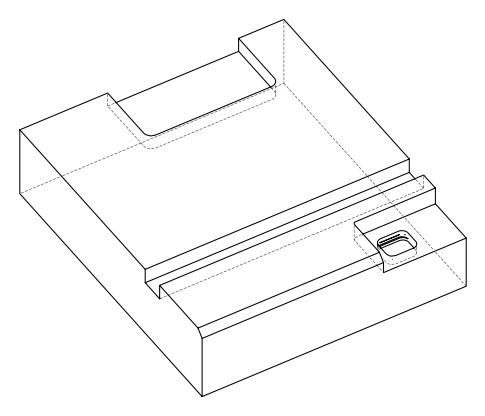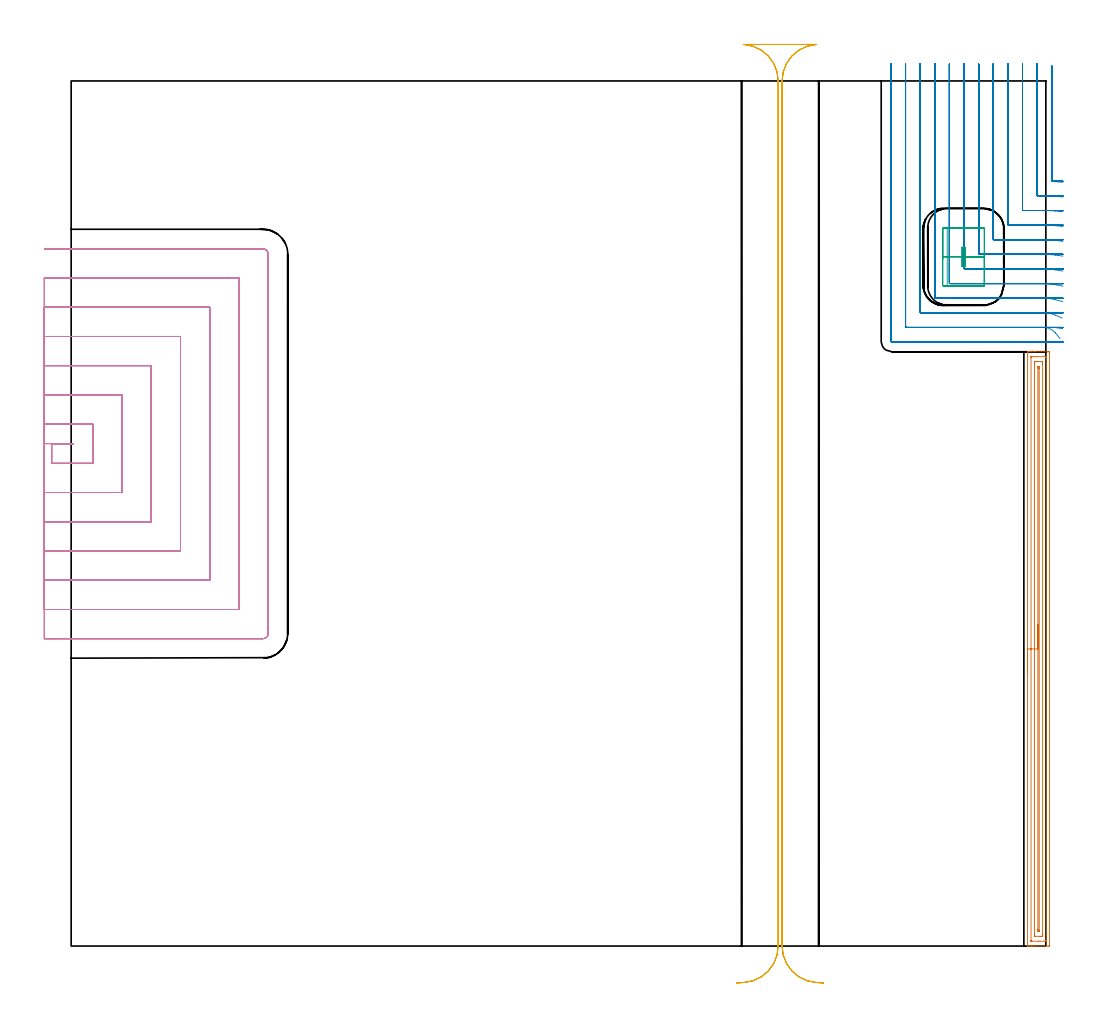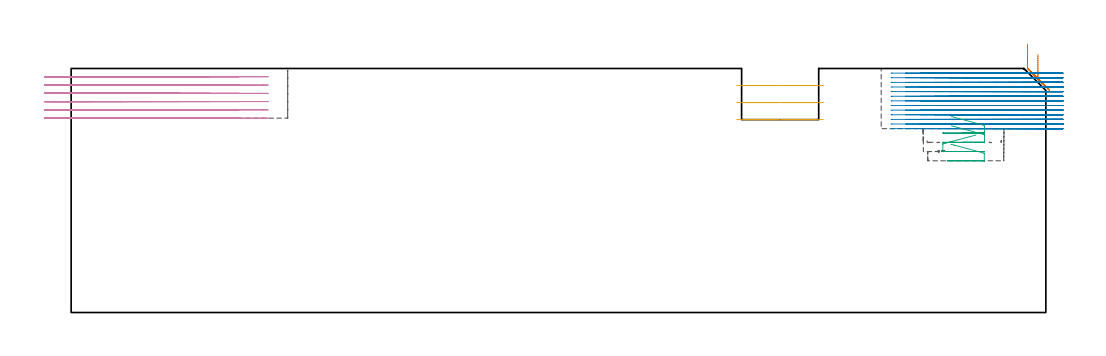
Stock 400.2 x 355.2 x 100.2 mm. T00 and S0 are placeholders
(PLAN: 5 operations, 3 tool changes, 85.7 min)
(1 AREA_MILL | FG_CHAMFER_SURFACE | UGT0205_001 | 7.98 min | 10103 mm3)
(2 MILL_CORNER_NOTCH_RECTANGULAR | CORNER_NOTCH_RECTANGULAR | NXT0201_009 | Follow Part, ap 2, ae 75% | 40.98 min | 185357 mm3)
(3 MILL_RECTANGULAR_POCKET | POCKET_RECTANGULAR_STRAIGHT | UGT0201_010 | Follow Part, ap 4, ae 75% | 1.33 min | 16332 mm3)
(4 MILL_SLOT | SLOT_PARTIAL_RECTANGULAR | UGT0201_010 | Follow Part, ap 4, ae 75% | 30.31 min | 318475 mm3)
(5 MILL_RECTANGULAR_SLOT | SLOT_RECTANGULAR | UGT0201_018 | Follow Part, ap 7.5, ae 75% | 5.07 min | 235841 mm3)
(TOOL UGT0205_001 | Chamfer Mill 20 x 3 x 45 deg. | D20 FL50 Z2)
(TOOL NXT0201_009 | ENDMILL 8mm [2P460-0800-NA 1630] | D8 FL26 Z6)
(TOOL UGT0201_010 | End Mill 16 mm | D16 FL22 Z2)
(TOOL UGT0201_018 | End mill 30 mm | D30 FL50 Z4)
(OP 1 AREA_MILL)
G17 G21 G94 G90
T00 M6
G54
G17 G0 G90 X392.7 Y112. S1061 M3
G43 Z110.2 H0
G94 G1 Y112.038 Z109.328 F250.
Y112.152 Z108.463
Y112.341 Z107.612
Y112.603 Z106.78
Y112.937 Z105.974
Y113.34 Z105.2
Y113.808 Z104.464
Y114.34 Z103.772
Y114.929 Z103.129
Y115.572 Z102.539
Y116.264 Z102.008
Y117. Z101.54
Y117.774 Z101.137
Y118.58 Z100.803
Y119.412 Z100.541
Y120.264 Z100.352
Y121.128 Z100.238
Y122. Z100.2
Y243.839
X392.703 Y243.991 Z100.188
X392.725 Y244. Z100.165
X393.071 Z99.829
X393.46 Z99.44
X394.099 Z98.796
X395.305 Z97.592
X395.871 Z97.023
X400.903 Z91.994
X401.187 Y243.997 Z91.711
X401.692 Y243.992 Z91.206
X401.694 Y243.904 Z91.203
X401.699 Y243.393 Z91.201
X401.7 Y242.875 Z91.2
Y0.983
X401.699 Y0.607 Z91.201
X401.694 Y0.096 Z91.203
X401.692 Y0.008 Z91.206
X401.187 Y0. Z91.711
X395.871 Z97.023
X395.305 Z97.592
X394.985 Z97.911
X394.419 Z98.477
X394.099 Z98.796
X393.46 Z99.439
X393.071 Z99.829
X392.725 Z100.165
X392.702 Y0.009 Z100.188
X392.7 Y0.161 Z100.2
Y122.
X394.114 Z98.786
Y241.607
X394.116 Y241.827 Z98.784
X394.118 Y241.936 Z98.782
X394.121 Y241.982 Z98.779
X394.206 Y241.99 Z98.694
X394.597 Y241.998 Z98.303
X396.367 Y242. Z96.533
X399.911 Z92.989
X400.154 Y241.998 Z92.746
X400.255 Y241.994 Z92.645
X400.273 Y241.991 Z92.627
X400.279 Y241.98 Z92.621
X400.282 Y241.932 Z92.618
X400.285 Y241.829 Z92.615
X400.286 Y241.622 Z92.614
Y2.393
X400.284 Y2.173 Z92.616
X400.282 Y2.064 Z92.618
X400.279 Y2.018 Z92.621
X400.194 Y2.01 Z92.706
X399.803 Y2.002 Z93.097
X397.147 Y2. Z95.753
X394.489 Z98.411
X394.246 Y2.002 Z98.654
X394.145 Y2.006 Z98.755
X394.127 Y2.009 Z98.773
X394.121 Y2.02 Z98.779
X394.118 Y2.068 Z98.782
X394.115 Y2.171 Z98.785
X394.114 Y2.378 Z98.786
Y122.
X395.528 Z97.372
X395.529 Y238.93 Z97.371
X395.53 Y239.274 Z97.37
X395.534 Y239.822 Z97.366
X395.535 Y239.985 Z97.365
X395.699 Y239.996 Z97.201
X395.871 Y239.998 Z97.029
X396.581 Y240. Z96.319
X398.352 Z94.548
X398.529 Y239.999 Z94.371
X398.705 Y239.997 Z94.195
X398.823 Y239.993 Z94.077
X398.861 Y239.99 Z94.039
X398.865 Y239.976 Z94.035
X398.868 Y239.937 Z94.032
X398.87 Y239.822 Z94.03
X398.871 Y239.477 Z94.029
X398.872 Y238.93 Z94.028
X398.871 Y5.07 Z94.029
X398.87 Y4.726 Z94.03
X398.866 Y4.178 Z94.034
X398.865 Y4.015 Z94.035
X398.701 Y4.005 Z94.199
X398.529 Y4.002 Z94.371
X397.819 Y4. Z95.081
X396.048 Z96.852
X395.871 Y4.001 Z97.029
X395.695 Y4.003 Z97.205
X395.578 Y4.007 Z97.322
X395.539 Y4.01 Z97.361
X395.535 Y4.024 Z97.365
X395.533 Y4.063 Z97.367
X395.53 Y4.178 Z97.37
X395.529 Y4.523 Z97.371
X395.528 Y5.07 Z97.372
Y122.
X396.943 Z95.957
Y237.331
X396.946 Y237.847 Z95.954
X396.949 Y237.936 Z95.951
X396.953 Y237.99 Z95.947
X396.997 Y237.992 Z95.903
X397.2 Y237.994 Z95.7
X397.403 Y237.992 Z95.497
X397.447 Y237.99 Z95.453
X397.451 Y237.936 Z95.449
X397.454 Y237.85 Z95.446
X397.457 Y237.332 Z95.443
Y237.144
Y6.337
X397.455 Y6.153 Z95.445
X397.451 Y6.065 Z95.449
X397.447 Y6.01 Z95.453
X397.403 Y6.008 Z95.497
X397.2 Y6.006 Z95.7
X396.997 Y6.008 Z95.903
X396.953 Y6.01 Z95.947
X396.949 Y6.064 Z95.951
X396.947 Y6.15 Z95.953
X396.943 Y6.668 Z95.957
Y6.856
Y122.
Y122.872 Z95.995
Y123.737 Z96.109
Y124.588 Z96.298
Y125.42 Z96.56
Y126.226 Z96.894
Y127. Z97.297
Y127.736 Z97.766
Y128.428 Z98.297
Y129.071 Z98.886
Y129.66 Z99.529
Y130.192 Z100.222
Y130.66 Z100.957
Y131.063 Z101.731
Y131.397 Z102.537
Y131.659 Z103.369
Y131.848 Z104.221
Y131.962 Z105.086
Y132. Z105.957
G0 Z110.2
M5
M2
(OP 2 MILL_CORNER_NOTCH_RECTANGULAR)
G17 G21 G94 G90
T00 M6
G54
G17 G0 G90 X402.6 Y361.4 S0 M3
G43 Z110.2 H1
Z98.3
G94 G1 Y358.4 F250.
Y314.3 F500.
G3 X402.974 Y313.906 R0.4
G2 X404.2 Y313.829 R66.
G1 X407.192 Y313.614 F250.
G0 Z110.2
X396.6 Y362.2
Z98.3
G1 Y359.2
Y308.395 F500.
G3 X396.995 Y308. R0.4
G1 X399.458
G2 X404.2 Y307.812 R60.
G1 X407.191 Y307.575 F250.
G0 Z110.2
X390.6 Y362.2
Z98.3
G1 Y359.2
Y302.395 F500.
G3 X390.995 Y302. R0.4
G1 X399.458
G2 X404.2 Y301.791 R54.
G1 X407.188 Y301.528 F250.
G0 Z110.2
X384.6 Y362.2
Z98.3
G1 Y359.2
Y296.396 F500.
G3 X384.996 Y296. R0.4
G1 X399.458
G2 X404.2 Y295.765 R48.
G1 X407.185 Y295.469 F250.
G0 Z110.2
X378.6 Y362.2
Z98.3
G1 Y359.2
Y290.396 F500.
G3 X378.996 Y290. R0.4
G1 X399.458
G2 X404.2 Y289.731 R42.
G1 X407.181 Y289.393 F250.
G0 Z110.2
X372.6 Y362.2
Z98.3
G1 Y359.2
Y284.396 F500.
G3 X372.996 Y284. R0.4
G1 X399.458
G2 X404.2 Y283.686 R36.
G1 X407.174 Y283.291 F250.
G0 Z110.2
X366.6 Y362.2
Z98.3
G1 Y359.2
Y278.396 F500.
G3 X366.996 Y278. R0.4
G1 X399.458
G2 X404.2 Y277.623 R30.
G1 X407.162 Y277.149 F250.
G0 Z110.2
X360.6 Y362.2
Z98.3
G1 Y359.2
Y272.396 F500.
G3 X360.996 Y272. R0.4
G1 X399.458
G2 X404.2 Y271.527 R24.
G1 X407.141 Y270.934 F250.
G0 Z110.2
X354.6 Y362.2
Z98.3
G1 Y359.2
Y266.397 F500.
G3 X354.997 Y266. R0.4
G1 X399.458
G2 X404.2 Y265.364 R18.
G1 X407.094 Y264.574 F250.
G0 Z110.2
X348.6 Y362.2
Z98.3
G1 Y359.2
Y260.397 F500.
G3 X348.997 Y260. R0.4
G1 X399.458
G2 X404.2 Y259.023 R12.
G1 X406.956 Y257.838 F250.
G0 Z110.2
X342.6 Y362.2
Z98.3
G1 Y359.2
Y254.397 F500.
G3 X342.997 Y254. R0.4
G1 X399.458
G2 X404.138 Y251.755 R6.
G1 X406.015 Y249.415 F250.
G0 Z110.2
X336.6 Y362.2
Z98.3
G1 Y359.2
Y248.397 F500.
G3 X336.997 Y248. R0.4
G1 X399.458
X402.458 F250.
G0 Z110.2
X402.6 Y361.4
Z96.4
G1 Y358.4
Y314.395 F500.
G3 X402.995 Y314. R0.4
G2 X404.2 Y313.994 R66.
G1 X407.2 Y313.953 F250.
G0 Z110.2
X396.6 Y362.2
Z96.4
G1 Y359.2
Y308.395 F500.
G3 X396.995 Y308. R0.4
G1 X403.284
G2 X404.2 Y307.993 R60.
G1 X407.2 Y307.947 F250.
G0 Z110.2
X390.6 Y362.2
Z96.4
G1 Y359.2
Y302.395 F500.
G3 X390.995 Y302. R0.4
G1 X403.284
G2 X404.2 Y301.992 R54.
G1 X407.2 Y301.941 F250.
G0 Z110.2
X384.6 Y362.2
Z96.4
G1 Y359.2
Y296.396 F500.
G3 X384.996 Y296. R0.4
G1 X403.284
G2 X404.2 Y295.991 R48.
G1 X407.199 Y295.934 F250.
G0 Z110.2
X378.6 Y362.2
Z96.4
G1 Y359.2
Y290.396 F500.
G3 X378.996 Y290. R0.4
G1 X403.284
G2 X404.2 Y289.99 R42.
G1 X407.199 Y289.925 F250.
G0 Z110.2
X372.6 Y362.2
Z96.4
G1 Y359.2
Y284.396 F500.
G3 X372.996 Y284. R0.4
G1 X403.284
G2 X404.2 Y283.988 R36.
G1 X407.199 Y283.912 F250.
G0 Z110.2
X366.6 Y362.2
Z96.4
G1 Y359.2
Y278.396 F500.
G3 X366.996 Y278. R0.4
G1 X403.284
G2 X404.2 Y277.986 R30.
G1 X407.199 Y277.894 F250.
G0 Z110.2
X360.6 Y362.2
Z96.4
G1 Y359.2
Y272.396 F500.
G3 X360.996 Y272. R0.4
G1 X403.284
G2 X404.2 Y271.983 R24.
G1 X407.198 Y271.868 F250.
G0 Z110.2
X354.6 Y362.2
Z96.4
G1 Y359.2
Y266.397 F500.
G3 X354.997 Y266. R0.4
G1 X403.284
G2 X404.2 Y265.977 R18.
G1 X407.196 Y265.824 F250.
G0 Z110.2
X348.6 Y362.2
Z96.4
G1 Y359.2
Y260.397 F500.
G3 X348.997 Y260. R0.4
G1 X403.284
G2 X404.2 Y259.965 R12.
G1 X407.191 Y259.736 F250.
G0 Z110.2
X342.6 Y362.2
Z96.4
G1 Y359.2
Y254.397 F500.
G3 X342.997 Y254. R0.4
G1 X403.284
G2 X404.2 Y253.93 R6.
G1 X407.165 Y253.472 F250.
G0 Z110.2
X336.6 Y362.2
Z96.4
G1 Y359.2
Y248.397 F500.
G3 X336.997 Y248. R0.4
G1 X403.284
X406.284 F250.
G0 Z110.2
X402.6 Y361.4
Z94.5
G1 Y358.4
Y314.395 F500.
G3 X402.995 Y314. R0.4
G1 X404.154
X404.2
X407.2 Y313.998 F250.
G0 Z110.2
X396.6 Y362.2
Z94.5
G1 Y359.2
Y308.395 F500.
G3 X396.995 Y308. R0.4
G1 X404.154
X404.2
X407.2 Y307.998 F250.
G0 Z110.2
X390.6 Y362.2
Z94.5
G1 Y359.2
Y302.395 F500.
G3 X390.995 Y302. R0.4
G1 X404.154
X404.2
X407.2 Y301.997 F250.
G0 Z110.2
X384.6 Y362.2
Z94.5
G1 Y359.2
Y296.396 F500.
G3 X384.996 Y296. R0.4
G1 X404.154
X404.2
X407.2 Y295.997 F250.
G0 Z110.2
X378.6 Y362.2
Z94.5
G1 Y359.2
Y290.396 F500.
G3 X378.996 Y290. R0.4
G1 X404.154
X404.2
X407.2 Y289.997 F250.
G0 Z110.2
X372.6 Y362.2
Z94.5
G1 Y359.2
Y284.396 F500.
G3 X372.996 Y284. R0.4
G1 X404.154
X404.2
X407.2 Y283.996 F250.
G0 Z110.2
X366.6 Y362.2
Z94.5
G1 Y359.2
Y278.396 F500.
G3 X366.996 Y278. R0.4
G1 X404.154
X404.2
X407.2 Y277.995 F250.
G0 Z110.2
X360.6 Y362.2
Z94.5
G1 Y359.2
Y272.396 F500.
G3 X360.996 Y272. R0.4
G1 X404.154
X404.2
X407.2 Y271.994 F250.
G0 Z110.2
X354.6 Y362.2
Z94.5
G1 Y359.2
Y266.397 F500.
G3 X354.997 Y266. R0.4
G1 X404.154
X404.2
X407.2 Y265.992 F250.
G0 Z110.2
X348.6 Y362.2
Z94.5
G1 Y359.2
Y260.397 F500.
G3 X348.997 Y260. R0.4
G1 X404.154
X404.2
X407.2 Y259.988 F250.
G0 Z110.2
X342.6 Y362.2
Z94.5
G1 Y359.2
Y254.397 F500.
G3 X342.997 Y254. R0.4
G1 X404.154
X404.2
X407.2 Y253.977 F250.
G0 Z110.2
X336.6 Y362.2
Z94.5
G1 Y359.2
Y248.397 F500.
G3 X336.997 Y248. R0.4
G1 X404.154
X407.154 F250.
G0 Z110.2
X402.6 Y361.4
Z92.6
G1 Y358.4
Y314.395 F500.
G3 X402.995 Y314. R0.4
G1 X404.2
X407.2 F250.
G0 Z110.2
X396.6 Y362.2
Z92.6
G1 Y359.2
Y308.395 F500.
G3 X396.995 Y308. R0.4
G1 X404.2
X407.2 F250.
G0 Z110.2
X390.6 Y362.2
Z92.6
G1 Y359.2
Y302.395 F500.
G3 X390.995 Y302. R0.4
G1 X404.2
X407.2 F250.
G0 Z110.2
X384.6 Y362.2
Z92.6
G1 Y359.2
Y296.396 F500.
G3 X384.996 Y296. R0.4
G1 X404.2
X407.2 F250.
G0 Z110.2
X378.6 Y362.2
Z92.6
G1 Y359.2
Y290.396 F500.
G3 X378.996 Y290. R0.4
G1 X404.2
X407.2 F250.
G0 Z110.2
X372.6 Y362.2
Z92.6
G1 Y359.2
Y284.396 F500.
G3 X372.996 Y284. R0.4
G1 X404.2
X407.2 F250.
G0 Z110.2
X366.6 Y362.2
Z92.6
G1 Y359.2
Y278.396 F500.
G3 X366.996 Y278. R0.4
G1 X404.2
X407.2 F250.
G0 Z110.2
X360.6 Y362.2
Z92.6
G1 Y359.2
Y272.396 F500.
G3 X360.996 Y272. R0.4
G1 X404.2
X407.2 F250.
G0 Z110.2
X354.6 Y362.2
Z92.6
G1 Y359.2
Y266.397 F500.
G3 X354.997 Y266. R0.4
G1 X404.2
X407.2 F250.
G0 Z110.2
X348.6 Y362.2
Z92.6
G1 Y359.2
Y260.397 F500.
G3 X348.997 Y260. R0.4
G1 X404.2
X407.2 F250.
G0 Z110.2
X342.6 Y362.2
Z92.6
G1 Y359.2
Y254.397 F500.
G3 X342.997 Y254. R0.4
G1 X404.2
X407.2 F250.
G0 Z110.2
X336.6 Y362.2
Z92.6
G1 Y359.2
Y248.397 F500.
G3 X336.997 Y248. R0.4
G1 X404.2
X407.2 F250.
G0 Z110.2
X402.6 Y361.4
Z90.7
G1 Y358.4
Y314.395 F500.
G3 X402.995 Y314. R0.4
G1 X404.2
X407.2 F250.
G0 Z110.2
X396.6 Y362.2
Z90.7
G1 Y359.2
Y308.395 F500.
G3 X396.995 Y308. R0.4
G1 X404.2
X407.2 F250.
G0 Z110.2
X390.6 Y362.2
Z90.7
G1 Y359.2
Y302.395 F500.
G3 X390.995 Y302. R0.4
G1 X404.2
X407.2 F250.
G0 Z110.2
X384.6 Y362.2
Z90.7
G1 Y359.2
Y296.396 F500.
G3 X384.996 Y296. R0.4
G1 X404.2
X407.2 F250.
G0 Z110.2
X378.6 Y362.2
Z90.7
G1 Y359.2
Y290.396 F500.
G3 X378.996 Y290. R0.4
G1 X404.2
X407.2 F250.
G0 Z110.2
X372.6 Y362.2
Z90.7
G1 Y359.2
Y284.396 F500.
G3 X372.996 Y284. R0.4
G1 X404.2
X407.2 F250.
G0 Z110.2
X366.6 Y362.2
Z90.7
G1 Y359.2
Y278.396 F500.
G3 X366.996 Y278. R0.4
G1 X404.2
X407.2 F250.
G0 Z110.2
X360.6 Y362.2
Z90.7
G1 Y359.2
Y272.396 F500.
G3 X360.996 Y272. R0.4
G1 X404.2
X407.2 F250.
G0 Z110.2
X354.6 Y362.2
Z90.7
G1 Y359.2
Y266.397 F500.
G3 X354.997 Y266. R0.4
G1 X404.2
X407.2 F250.
G0 Z110.2
X348.6 Y362.2
Z90.7
G1 Y359.2
Y260.397 F500.
G3 X348.997 Y260. R0.4
G1 X404.2
X407.2 F250.
G0 Z110.2
X342.6 Y362.2
Z90.7
G1 Y359.2
Y254.397 F500.
G3 X342.997 Y254. R0.4
G1 X404.2
X407.2 F250.
G0 Z110.2
X336.6 Y362.2
Z90.7
G1 Y359.2
Y248.397 F500.
G3 X336.997 Y248. R0.4
G1 X404.2
X407.2 F250.
G0 Z110.2
X402.6 Y361.4
Z88.8
G1 Y358.4
Y314.395 F500.
G3 X402.995 Y314. R0.4
G1 X404.2
X407.2 F250.
G0 Z110.2
X396.6 Y362.2
Z88.8
G1 Y359.2
Y308.395 F500.
G3 X396.995 Y308. R0.4
G1 X404.2
X407.2 F250.
G0 Z110.2
X390.6 Y362.2
Z88.8
G1 Y359.2
Y302.395 F500.
G3 X390.995 Y302. R0.4
G1 X404.2
X407.2 F250.
G0 Z110.2
X384.6 Y362.2
Z88.8
G1 Y359.2
Y296.396 F500.
G3 X384.996 Y296. R0.4
G1 X404.2
X407.2 F250.
G0 Z110.2
X378.6 Y362.2
Z88.8
G1 Y359.2
Y290.396 F500.
G3 X378.996 Y290. R0.4
G1 X404.2
X407.2 F250.
G0 Z110.2
X372.6 Y362.2
Z88.8
G1 Y359.2
Y284.396 F500.
G3 X372.996 Y284. R0.4
G1 X404.2
X407.2 F250.
G0 Z110.2
X366.6 Y362.2
Z88.8
G1 Y359.2
Y278.396 F500.
G3 X366.996 Y278. R0.4
G1 X404.2
X407.2 F250.
G0 Z110.2
X360.6 Y362.2
Z88.8
G1 Y359.2
Y272.396 F500.
G3 X360.996 Y272. R0.4
G1 X404.2
X407.2 F250.
G0 Z110.2
X354.6 Y362.2
Z88.8
G1 Y359.2
Y266.397 F500.
G3 X354.997 Y266. R0.4
G1 X404.2
X407.2 F250.
G0 Z110.2
X348.6 Y362.2
Z88.8
G1 Y359.2
Y260.397 F500.
G3 X348.997 Y260. R0.4
G1 X404.2
X407.2 F250.
G0 Z110.2
X342.6 Y362.2
Z88.8
G1 Y359.2
Y254.397 F500.
G3 X342.997 Y254. R0.4
G1 X404.2
X407.2 F250.
G0 Z110.2
X336.6 Y362.2
Z88.8
G1 Y359.2
Y248.397 F500.
G3 X336.997 Y248. R0.4
G1 X404.2
X407.2 F250.
G0 Z110.2
X402.6 Y361.4
Z86.9
G1 Y358.4
Y314.395 F500.
G3 X402.995 Y314. R0.4
G1 X404.2
X407.2 F250.
G0 Z110.2
X396.6 Y362.2
Z86.9
G1 Y359.2
Y308.395 F500.
G3 X396.995 Y308. R0.4
G1 X404.2
X407.2 F250.
G0 Z110.2
X390.6 Y362.2
Z86.9
G1 Y359.2
Y302.395 F500.
G3 X390.995 Y302. R0.4
G1 X404.2
X407.2 F250.
G0 Z110.2
X384.6 Y362.2
Z86.9
G1 Y359.2
Y296.396 F500.
G3 X384.996 Y296. R0.4
G1 X404.2
X407.2 F250.
G0 Z110.2
X378.6 Y362.2
Z86.9
G1 Y359.2
Y290.396 F500.
G3 X378.996 Y290. R0.4
G1 X404.2
X407.2 F250.
G0 Z110.2
X372.6 Y362.2
Z86.9
G1 Y359.2
Y284.396 F500.
G3 X372.996 Y284. R0.4
G1 X404.2
X407.2 F250.
G0 Z110.2
X366.6 Y362.2
Z86.9
G1 Y359.2
Y278.396 F500.
G3 X366.996 Y278. R0.4
G1 X404.2
X407.2 F250.
G0 Z110.2
X360.6 Y362.2
Z86.9
G1 Y359.2
Y272.396 F500.
G3 X360.996 Y272. R0.4
G1 X404.2
X407.2 F250.
G0 Z110.2
X354.6 Y362.2
Z86.9
G1 Y359.2
Y266.397 F500.
G3 X354.997 Y266. R0.4
G1 X404.2
X407.2 F250.
G0 Z110.2
X348.6 Y362.2
Z86.9
G1 Y359.2
Y260.397 F500.
G3 X348.997 Y260. R0.4
G1 X404.2
X407.2 F250.
G0 Z110.2
X342.6 Y362.2
Z86.9
G1 Y359.2
Y254.397 F500.
G3 X342.997 Y254. R0.4
G1 X404.2
X407.2 F250.
G0 Z110.2
X336.6 Y362.2
Z86.9
G1 Y359.2
Y248.397 F500.
G3 X336.997 Y248. R0.4
G1 X404.2
X407.2 F250.
G0 Z110.2
X402.6 Y361.4
Z85.
G1 Y358.4
Y314.395 F500.
G3 X402.995 Y314. R0.4
G1 X404.2
X407.2 F250.
G0 Z110.2
X396.6 Y362.2
Z85.
G1 Y359.2
Y308.395 F500.
G3 X396.995 Y308. R0.4
G1 X404.2
X407.2 F250.
G0 Z110.2
X390.6 Y362.2
Z85.
G1 Y359.2
Y302.395 F500.
G3 X390.995 Y302. R0.4
G1 X404.2
X407.2 F250.
G0 Z110.2
X384.6 Y362.2
Z85.
G1 Y359.2
Y296.396 F500.
G3 X384.996 Y296. R0.4
G1 X404.2
X407.2 F250.
G0 Z110.2
X378.6 Y362.2
Z85.
G1 Y359.2
Y290.396 F500.
G3 X378.996 Y290. R0.4
G1 X404.2
X407.2 F250.
G0 Z110.2
X372.6 Y362.2
Z85.
G1 Y359.2
Y284.396 F500.
G3 X372.996 Y284. R0.4
G1 X404.2
X407.2 F250.
G0 Z110.2
X366.6 Y362.2
Z85.
G1 Y359.2
Y278.396 F500.
G3 X366.996 Y278. R0.4
G1 X404.2
X407.2 F250.
G0 Z110.2
X360.6 Y362.2
Z85.
G1 Y359.2
Y272.396 F500.
G3 X360.996 Y272. R0.4
G1 X404.2
X407.2 F250.
G0 Z110.2
X354.6 Y362.2
Z85.
G1 Y359.2
Y266.397 F500.
G3 X354.997 Y266. R0.4
G1 X404.2
X407.2 F250.
G0 Z110.2
X348.6 Y362.2
Z85.
G1 Y359.2
Y260.397 F500.
G3 X348.997 Y260. R0.4
G1 X404.2
X407.2 F250.
G0 Z110.2
X342.6 Y362.2
Z85.
G1 Y359.2
Y254.397 F500.
G3 X342.997 Y254. R0.4
G1 X404.2
X407.2 F250.
G0 Z110.2
X336.6 Y362.2
Z85.
G1 Y359.2
Y248.397 F500.
G3 X336.997 Y248. R0.4
G1 X404.2
X407.2 F250.
G0 Z110.2
X402.6 Y361.4
Z83.1
G1 Y358.4
Y314.395 F500.
G3 X402.995 Y314. R0.4
G1 X404.2
X407.2 F250.
G0 Z110.2
X396.6 Y362.2
Z83.1
G1 Y359.2
Y308.395 F500.
G3 X396.995 Y308. R0.4
G1 X404.2
X407.2 F250.
G0 Z110.2
X390.6 Y362.2
Z83.1
G1 Y359.2
Y302.395 F500.
G3 X390.995 Y302. R0.4
G1 X404.2
X407.2 F250.
G0 Z110.2
X384.6 Y362.2
Z83.1
G1 Y359.2
Y296.396 F500.
G3 X384.996 Y296. R0.4
G1 X404.2
X407.2 F250.
G0 Z110.2
X378.6 Y362.2
Z83.1
G1 Y359.2
Y290.396 F500.
G3 X378.996 Y290. R0.4
G1 X404.2
X407.2 F250.
G0 Z110.2
X372.6 Y362.2
Z83.1
G1 Y359.2
Y284.396 F500.
G3 X372.996 Y284. R0.4
G1 X404.2
X407.2 F250.
G0 Z110.2
X366.6 Y362.2
Z83.1
G1 Y359.2
Y278.396 F500.
G3 X366.996 Y278. R0.4
G1 X404.2
X407.2 F250.
G0 Z110.2
X360.6 Y362.2
Z83.1
G1 Y359.2
Y272.396 F500.
G3 X360.996 Y272. R0.4
G1 X404.2
X407.2 F250.
G0 Z110.2
X354.6 Y362.2
Z83.1
G1 Y359.2
Y266.397 F500.
G3 X354.997 Y266. R0.4
G1 X404.2
X407.2 F250.
G0 Z110.2
X348.6 Y362.2
Z83.1
G1 Y359.2
Y260.397 F500.
G3 X348.997 Y260. R0.4
G1 X404.2
X407.2 F250.
G0 Z110.2
X342.6 Y362.2
Z83.1
G1 Y359.2
Y254.397 F500.
G3 X342.997 Y254. R0.4
G1 X404.2
X407.2 F250.
G0 Z110.2
X336.6 Y362.2
Z83.1
G1 Y359.2
Y248.397 F500.
G3 X336.997 Y248. R0.4
G1 X404.2
X407.2 F250.
G0 Z110.2
X402.6 Y361.4
Z81.2
G1 Y358.4
Y314.395 F500.
G3 X402.995 Y314. R0.4
G1 X404.2
X407.2 F250.
G0 Z110.2
X396.6 Y362.2
Z81.2
G1 Y359.2
Y308.395 F500.
G3 X396.995 Y308. R0.4
G1 X404.2
X407.2 F250.
G0 Z110.2
X390.6 Y362.2
Z81.2
G1 Y359.2
Y302.395 F500.
G3 X390.995 Y302. R0.4
G1 X404.2
X407.2 F250.
G0 Z110.2
X384.6 Y362.2
Z81.2
G1 Y359.2
Y296.396 F500.
G3 X384.996 Y296. R0.4
G1 X404.2
X407.2 F250.
G0 Z110.2
X378.6 Y362.2
Z81.2
G1 Y359.2
Y290.396 F500.
G3 X378.996 Y290. R0.4
G1 X404.2
X407.2 F250.
G0 Z110.2
X372.6 Y362.2
Z81.2
G1 Y359.2
Y284.396 F500.
G3 X372.996 Y284. R0.4
G1 X404.2
X407.2 F250.
G0 Z110.2
X366.6 Y362.2
Z81.2
G1 Y359.2
Y278.396 F500.
G3 X366.996 Y278. R0.4
G1 X404.2
X407.2 F250.
G0 Z110.2
X360.6 Y362.2
Z81.2
G1 Y359.2
Y272.396 F500.
G3 X360.996 Y272. R0.4
G1 X404.2
X407.2 F250.
G0 Z110.2
X354.6 Y362.2
Z81.2
G1 Y359.2
Y266.397 F500.
G3 X354.997 Y266. R0.4
G1 X404.2
X407.2 F250.
G0 Z110.2
X348.6 Y362.2
Z81.2
G1 Y359.2
Y260.397 F500.
G3 X348.997 Y260. R0.4
G1 X404.2
X407.2 F250.
G0 Z110.2
X342.6 Y362.2
Z81.2
G1 Y359.2
Y254.397 F500.
G3 X342.997 Y254. R0.4
G1 X404.2
X407.2 F250.
G0 Z110.2
X336.6 Y362.2
Z81.2
G1 Y359.2
Y248.397 F500.
G3 X336.997 Y248. R0.4
G1 X404.2
X407.2 F250.
G0 Z110.2
X402.6 Y361.4
Z79.3
G1 Y358.4
Y314.395 F500.
G3 X402.995 Y314. R0.4
G1 X404.2
X407.2 F250.
G0 Z110.2
X396.6 Y362.2
Z79.3
G1 Y359.2
Y308.395 F500.
G3 X396.995 Y308. R0.4
G1 X404.2
X407.2 F250.
G0 Z110.2
X390.6 Y362.2
Z79.3
G1 Y359.2
Y302.395 F500.
G3 X390.995 Y302. R0.4
G1 X404.2
X407.2 F250.
G0 Z110.2
X384.6 Y362.2
Z79.3
G1 Y359.2
Y296.396 F500.
G3 X384.996 Y296. R0.4
G1 X404.2
X407.2 F250.
G0 Z110.2
X378.6 Y362.2
Z79.3
G1 Y359.2
Y290.396 F500.
G3 X378.996 Y290. R0.4
G1 X404.2
X407.2 F250.
G0 Z110.2
X372.6 Y362.2
Z79.3
G1 Y359.2
Y284.396 F500.
G3 X372.996 Y284. R0.4
G1 X404.2
X407.2 F250.
G0 Z110.2
X366.6 Y362.2
Z79.3
G1 Y359.2
Y278.396 F500.
G3 X366.996 Y278. R0.4
G1 X404.2
X407.2 F250.
G0 Z110.2
X360.6 Y362.2
Z79.3
G1 Y359.2
Y272.396 F500.
G3 X360.996 Y272. R0.4
G1 X404.2
X407.2 F250.
G0 Z110.2
X354.6 Y362.2
Z79.3
G1 Y359.2
Y266.397 F500.
G3 X354.997 Y266. R0.4
G1 X404.2
X407.2 F250.
G0 Z110.2
X348.6 Y362.2
Z79.3
G1 Y359.2
Y260.397 F500.
G3 X348.997 Y260. R0.4
G1 X404.2
X407.2 F250.
G0 Z110.2
X342.6 Y362.2
Z79.3
G1 Y359.2
Y254.397 F500.
G3 X342.997 Y254. R0.4
G1 X404.2
X407.2 F250.
G0 Z110.2
X336.6 Y362.2
Z79.3
G1 Y359.2
Y248.397 F500.
G3 X336.997 Y248. R0.4
G1 X404.2
X407.2 F250.
G0 Z110.2
X402.6 Y361.4
Z77.4
G1 Y358.4
Y314.395 F500.
G3 X402.995 Y314. R0.4
G1 X404.2
X407.2 F250.
G0 Z110.2
X396.6 Y362.2
Z77.4
G1 Y359.2
Y308.395 F500.
G3 X396.995 Y308. R0.4
G1 X404.2
X407.2 F250.
G0 Z110.2
X390.6 Y362.2
Z77.4
G1 Y359.2
Y302.395 F500.
G3 X390.995 Y302. R0.4
G1 X404.2
X407.2 F250.
G0 Z110.2
X384.6 Y362.2
Z77.4
G1 Y359.2
Y296.396 F500.
G3 X384.996 Y296. R0.4
G1 X404.2
X407.2 F250.
G0 Z110.2
X378.6 Y362.2
Z77.4
G1 Y359.2
Y290.396 F500.
G3 X378.996 Y290. R0.4
G1 X404.2
X407.2 F250.
G0 Z110.2
X372.6 Y362.2
Z77.4
G1 Y359.2
Y284.396 F500.
G3 X372.996 Y284. R0.4
G1 X404.2
X407.2 F250.
G0 Z110.2
X366.6 Y362.2
Z77.4
G1 Y359.2
Y278.396 F500.
G3 X366.996 Y278. R0.4
G1 X404.2
X407.2 F250.
G0 Z110.2
X360.6 Y362.2
Z77.4
G1 Y359.2
Y272.396 F500.
G3 X360.996 Y272. R0.4
G1 X404.2
X407.2 F250.
G0 Z110.2
X354.6 Y362.2
Z77.4
G1 Y359.2
Y266.397 F500.
G3 X354.997 Y266. R0.4
G1 X404.2
X407.2 F250.
G0 Z110.2
X348.6 Y362.2
Z77.4
G1 Y359.2
Y260.397 F500.
G3 X348.997 Y260. R0.4
G1 X404.2
X407.2 F250.
G0 Z110.2
X342.6 Y362.2
Z77.4
G1 Y359.2
Y254.397 F500.
G3 X342.997 Y254. R0.4
G1 X404.2
X407.2 F250.
G0 Z110.2
X336.6 Y362.2
Z77.4
G1 Y359.2
Y248.397 F500.
G3 X336.997 Y248. R0.4
G1 X404.2
X407.2 F250.
G0 Z110.2
X402.6 Y361.4
Z75.5
G1 Y358.4
Y314.395 F500.
G3 X402.995 Y314. R0.4
G1 X404.2
X407.2 F250.
G0 Z110.2
X396.6 Y362.2
Z75.5
G1 Y359.2
Y308.395 F500.
G3 X396.995 Y308. R0.4
G1 X404.2
X407.2 F250.
G0 Z110.2
X390.6 Y362.2
Z75.5
G1 Y359.2
Y302.395 F500.
G3 X390.995 Y302. R0.4
G1 X404.2
X407.2 F250.
G0 Z110.2
X384.6 Y362.2
Z75.5
G1 Y359.2
Y296.396 F500.
G3 X384.996 Y296. R0.4
G1 X404.2
X407.2 F250.
G0 Z110.2
X378.6 Y362.2
Z75.5
G1 Y359.2
Y290.396 F500.
G3 X378.996 Y290. R0.4
G1 X404.2
X407.2 F250.
G0 Z110.2
X372.6 Y362.2
Z75.5
G1 Y359.2
Y284.396 F500.
G3 X372.996 Y284. R0.4
G1 X404.2
X407.2 F250.
G0 Z110.2
X366.6 Y362.2
Z75.5
G1 Y359.2
Y278.396 F500.
G3 X366.996 Y278. R0.4
G1 X404.2
X407.2 F250.
G0 Z110.2
X360.6 Y362.2
Z75.5
G1 Y359.2
Y272.396 F500.
G3 X360.996 Y272. R0.4
G1 X404.2
X407.2 F250.
G0 Z110.2
X354.6 Y362.2
Z75.5
G1 Y359.2
Y266.397 F500.
G3 X354.997 Y266. R0.4
G1 X404.2
X407.2 F250.
G0 Z110.2
X348.6 Y362.2
Z75.5
G1 Y359.2
Y260.397 F500.
G3 X348.997 Y260. R0.4
G1 X404.2
X407.2 F250.
G0 Z110.2
X342.6 Y362.2
Z75.5
G1 Y359.2
Y254.397 F500.
G3 X342.997 Y254. R0.4
G1 X404.2
X407.2 F250.
G0 Z110.2
X336.6 Y362.2
Z75.5
G1 Y359.2
Y248.397 F500.
G3 X336.997 Y248. R0.4
G1 X404.2
X407.2 F250.
G0 Z110.2
M5
M2
(OP 3 MILL_RECTANGULAR_POCKET)
G17 G21 G94 G90
T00 M6
G54
G17 G0 G90 X361.441 Y271. S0 M3
G43 Z110.2 H0
Z80.46
G94 G1 X374.663 Z76.917 F250.
X374.821 Y271.06 Z76.872
X374.94 Y271.179 Z76.827
X375. Y271.337 Z76.782
Y282.95 Z73.67
X367.
Y286.9 F500.
X365.8
Y279.
X367.
Y282.95
X375.
Y294.5
G3 X374.6 Y294.9 R0.4
G1 X358.2
G3 X357.8 Y294.5 R0.4
G1 Y271.4
G3 X358.2 Y271. R0.4
G1 X374.6
G3 X375. Y271.4 R0.4
G1 Y282.95
Y283.95
G0 X361.441 Y271. Z76.67
G1 X374.663 Z73.127 F250.
X374.821 Y271.06 Z73.082
X374.94 Y271.179 Z73.037
X375. Y271.337 Z72.992
Y282.95 Z69.88
X367.
Y286.9 F500.
X365.8
Y279.
X367.
Y282.95
X375.
Y294.5
G3 X374.6 Y294.9 R0.4
G1 X358.2
G3 X357.8 Y294.5 R0.4
G1 Y271.4
G3 X358.2 Y271. R0.4
G1 X374.6
G3 X375. Y271.4 R0.4
G1 Y282.95
Y283.95
G0 X371.484 Y294.825 Z72.88
G1 X359.078 Y294.821 Z69.556 F250.
X357.957 Y294.756 Z69.255
X357.913 Y294.579 Z69.206
Y282.95 Z66.09
X365.913
Y279.075 F500.
X366.926
Y280.528
Y286.825
X365.913
Y282.95
X357.913
X357.915 Y271.258
X357.981 Y271.18
X358.041 Y271.129
X358.118 Y271.1
X358.231 Y271.087
X358.504 Y271.079
X374.707 Y271.075
X374.874 Y271.248
X374.904 Y271.322
X374.927 Y273.264
X374.922 Y293.855
X374.911 Y294.607
X374.82 Y294.72
X374.767 Y294.767
X374.567 Y294.815
X359.078 Y294.821
X357.957 Y294.756
X357.913 Y294.579
Y282.95
Y281.95
G0 X361.234 Y271.099 Z69.09
G1 X362.691 Y271.094 Z68.7 F250.
X372.581 Z66.05
X374.838 Y271.147 Z65.445
X374.901 Y271.324 Z65.394
X374.914 Y271.446 Z65.362
X374.923 Y272.044 Z65.201
X374.926 Y282.871 Z62.3
X374.922 Y293.855 F500.
X374.911 Y294.607
X374.82 Y294.72
X374.767 Y294.767
X374.567 Y294.815
X359.7 Y294.821
X359.699 Y271.102
X372.581 Y271.094
X374.838 Y271.147
X374.901 Y271.324
X374.914 Y271.446
X374.923 Y272.044
X374.926 Y282.871
Y283.871
G0 Z110.2
M5
M2
(OP 4 MILL_SLOT)
G17 G21 G94 G90
T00 M6
G54
G17 G0 G90 X-11. Y206.3 S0 M3
G43 Z110.2 H0
Z96.8
G94 G1 X-8. F250.
X0.9 F500.
Y206.2
X-8.
Y198.2
X8.9
Y214.3
X-8.
X-11. F250.
Y186.2
X-8.
X20.9 F500.
Y226.3
X-8.
X-11. F250.
Y174.2
X-8.
X32.9 F500.
Y238.3
X-8.
X-11. F250.
Y162.2
X-8.
X44.9 F500.
Y250.3
X-8.
X-11. F250.
Y150.2
X-8.
X56.9 F500.
Y262.3
X-8.
X-11. F250.
Y138.2
X-8.
X68.9 F500.
Y274.3
X-8.
X-11. F250.
Y126.2
X-8.
X78.7 F500.
G3 X80.9 Y128.4 R2.2
G1 Y284.1
G3 X78.7 Y286.3 R2.2
G1 X-8.
X-11. F250.
G0 Y206.3 Z93.4
G1 X-8.
X0.9 F500.
Y206.2
X-8.
Y198.2
X8.9
Y214.3
X-8.
X-11. F250.
Y186.2
X-8.
X20.9 F500.
Y226.3
X-8.
X-11. F250.
Y174.2
X-8.
X32.9 F500.
Y238.3
X-8.
X-11. F250.
Y162.2
X-8.
X44.9 F500.
Y250.3
X-8.
X-11. F250.
Y150.2
X-8.
X56.9 F500.
Y262.3
X-8.
X-11. F250.
Y138.2
X-8.
X68.9 F500.
Y274.3
X-8.
X-11. F250.
Y126.2
X-8.
X78.7 F500.
G3 X80.9 Y128.4 R2.2
G1 Y284.1
G3 X78.7 Y286.3 R2.2
G1 X-8.
X-11. F250.
G0 Y206.3 Z90.
G1 X-8.
X0.9 F500.
Y206.2
X-8.
Y198.2
X8.9
Y214.3
X-8.
X-11. F250.
Y186.2
X-8.
X20.9 F500.
Y226.3
X-8.
X-11. F250.
Y174.2
X-8.
X32.9 F500.
Y238.3
X-8.
X-11. F250.
Y162.2
X-8.
X44.9 F500.
Y250.3
X-8.
X-11. F250.
Y150.2
X-8.
X56.9 F500.
Y262.3
X-8.
X-11. F250.
Y138.2
X-8.
X68.9 F500.
Y274.3
X-8.
X-11. F250.
Y126.2
X-8.
X78.7 F500.
G3 X80.9 Y128.4 R2.2
G1 Y284.1
G3 X78.7 Y286.3 R2.2
G1 X-8.
X-11. F250.
G0 Y206.3 Z86.6
G1 X-8.
X0.9 F500.
Y206.2
X-8.
Y198.2
X8.9
Y214.3
X-8.
X-11. F250.
Y186.2
X-8.
X20.9 F500.
Y226.3
X-8.
X-11. F250.
Y174.2
X-8.
X32.9 F500.
Y238.3
X-8.
X-11. F250.
Y162.2
X-8.
X44.9 F500.
Y250.3
X-8.
X-11. F250.
Y150.2
X-8.
X56.9 F500.
Y262.3
X-8.
X-11. F250.
Y138.2
X-8.
X68.9 F500.
Y274.3
X-8.
X-11. F250.
Y126.2
X-8.
X78.7 F500.
G3 X80.9 Y128.4 R2.2
G1 Y284.1
G3 X78.7 Y286.3 R2.2
G1 X-8.
X-11. F250.
G0 Y206.3 Z83.2
G1 X-8.
X0.9 F500.
Y206.2
X-8.
Y198.2
X8.9
Y214.3
X-8.
X-11. F250.
Y186.2
X-8.
X20.9 F500.
Y226.3
X-8.
X-11. F250.
Y174.2
X-8.
X32.9 F500.
Y238.3
X-8.
X-11. F250.
Y162.2
X-8.
X44.9 F500.
Y250.3
X-8.
X-11. F250.
Y150.2
X-8.
X56.9 F500.
Y262.3
X-8.
X-11. F250.
Y138.2
X-8.
X68.9 F500.
Y274.3
X-8.
X-11. F250.
Y126.2
X-8.
X78.7 F500.
G3 X80.9 Y128.4 R2.2
G1 Y284.1
G3 X78.7 Y286.3 R2.2
G1 X-8.
X-11. F250.
G0 Y206.3 Z79.8
G1 X-8.
X0.9 F500.
Y206.2
X-8.
Y198.2
X8.9
Y214.3
X-8.
X-11. F250.
Y186.2
X-8.
X20.9 F500.
Y226.3
X-8.
X-11. F250.
Y174.2
X-8.
X32.9 F500.
Y238.3
X-8.
X-11. F250.
Y162.2
X-8.
X44.9 F500.
Y250.3
X-8.
X-11. F250.
Y150.2
X-8.
X56.9 F500.
Y262.3
X-8.
X-11. F250.
Y138.2
X-8.
X68.9 F500.
Y274.3
X-8.
X-11. F250.
Y126.2
X-8.
X78.7 F500.
G3 X80.9 Y128.4 R2.2
G1 Y284.1
G3 X78.7 Y286.3 R2.2
G1 X-8.
X-11. F250.
G0 Z110.2
M5
M2
(OP 5 MILL_RECTANGULAR_SLOT)
G17 G21 G94 G90
T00 M6
G54
G17 G0 G90 X308.946 Y-15.16 S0 M3
G43 Z110.2 H0
Z93.2
G94 G1 X305.952 Y-14.97 F250.
G2 X291.9 Y0. R15. F500.
G1 Y355.2
G2 X305.952 Y370.17 R15.
G1 Y370.2
X276.248
Y370.17
G2 X290.3 Y355.2 R15.
G1 Y0.
G2 X276.248 Y-14.97 R15.
G1 X273.254 Y-15.16 F250.
G0 X308.946 Z86.2
G1 X305.952 Y-14.97
G2 X291.9 Y0. R15. F500.
G1 Y355.2
G2 X305.952 Y370.17 R15.
G1 Y370.2
X276.248
Y370.17
G2 X290.3 Y355.2 R15.
G1 Y0.
G2 X276.248 Y-14.97 R15.
G1 X273.254 Y-15.16 F250.
G0 X308.946 Z79.2
G1 X305.952 Y-14.97
G2 X291.9 Y0. R15. F500.
G1 Y355.2
G2 X305.952 Y370.17 R15.
G1 Y370.2
X276.248
Y370.17
G2 X290.3 Y355.2 R15.
G1 Y0.
G2 X276.248 Y-14.97 R15.
G1 X273.254 Y-15.16 F250.
G0 Z110.2
M5
M2
